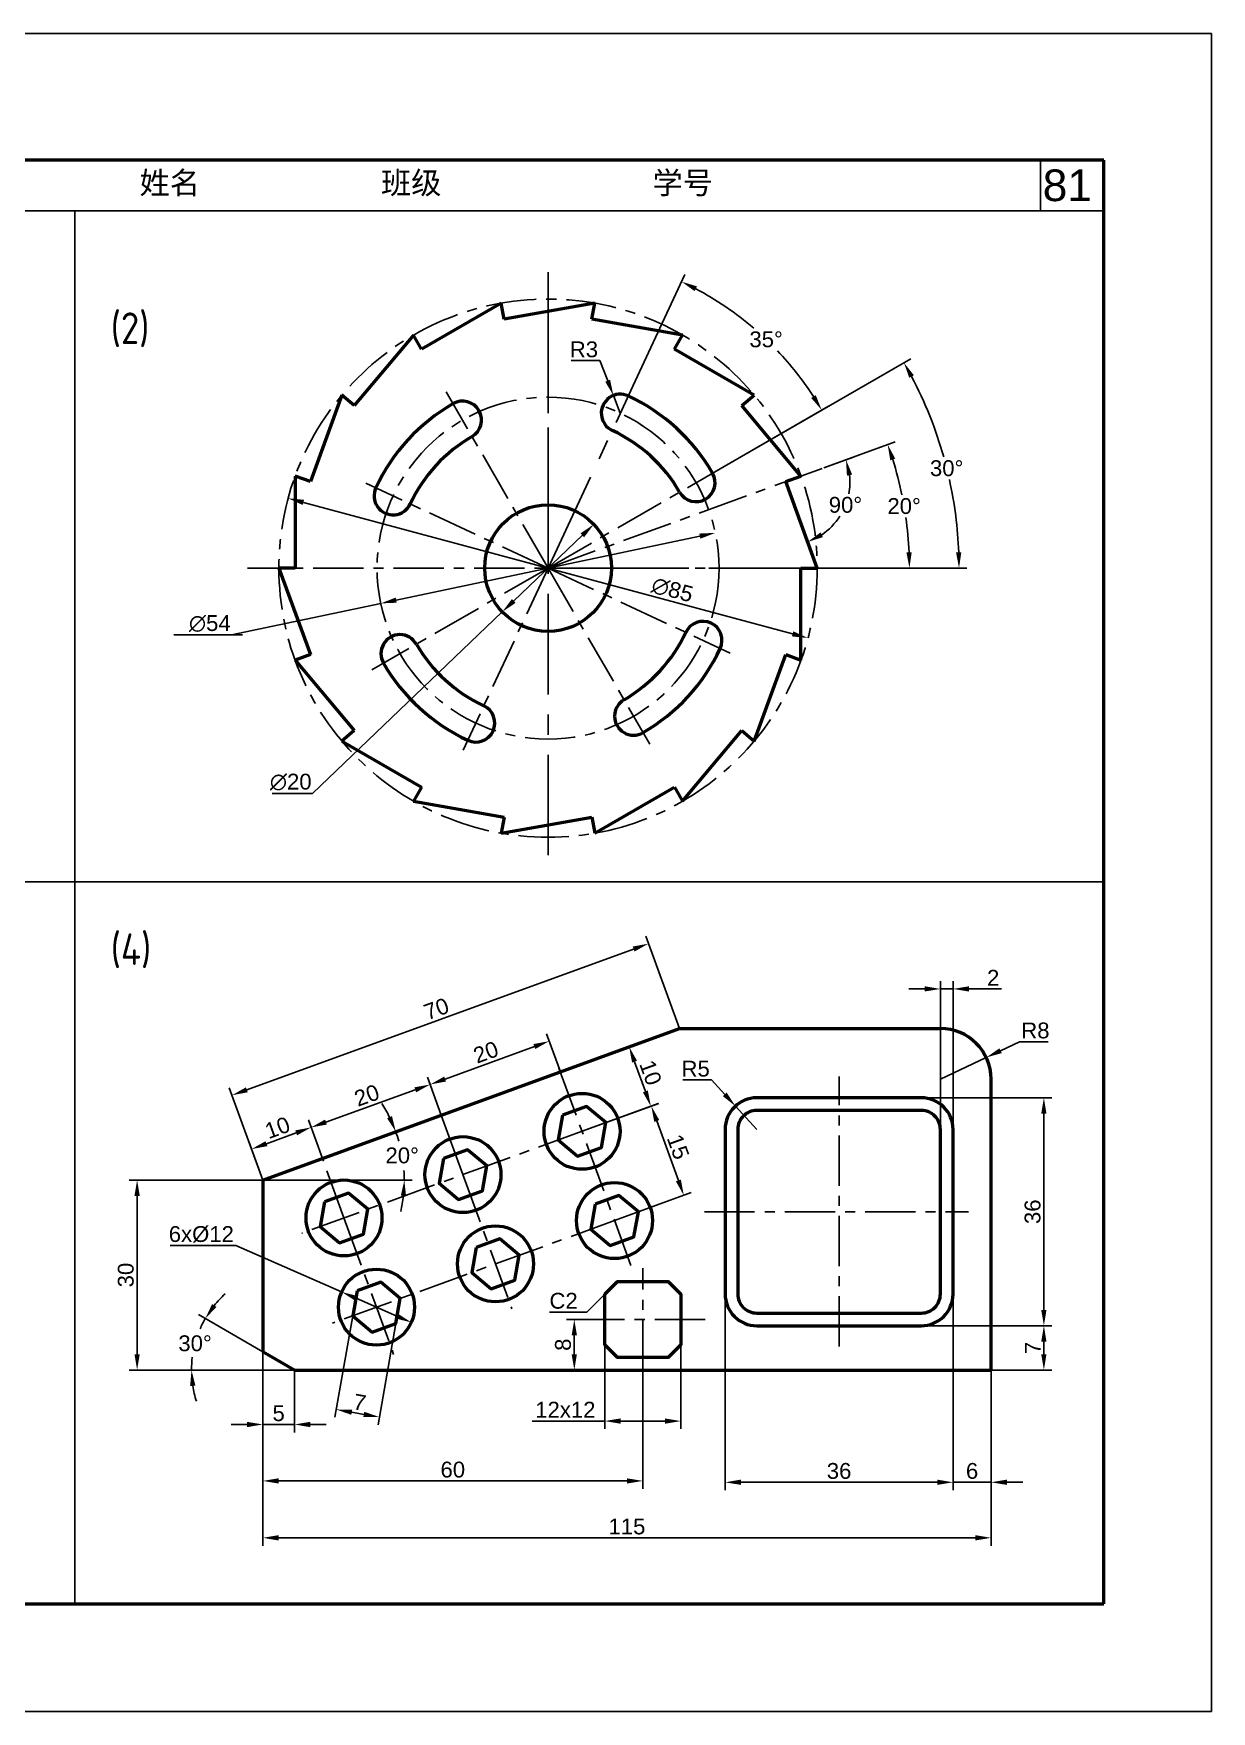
# Model space of a CAD drawing. Header units: millimetres. Extents: x 2253 to 3450, y 832 to 1419.
# Drawn here: x 2859.2 to 3045.2, y 1151.1 to 1416.1 of the extents above; entities that cross this region are included whole.
import ezdxf

# ---------------------------------------------------------------- set-up
doc = ezdxf.new("R2010")
doc.units = ezdxf.units.MM
doc.header["$LTSCALE"] = 0.5
doc.linetypes.add('CENTER', pattern=[50.8, 31.75, -6.35, 6.35, -6.35])
doc.linetypes.add('PHANTOM2', pattern=[31.75, 15.875, -3.175, 3.175, -3.175, 3.175, -3.175])
doc.layers.add('1', color=7, linetype='Continuous', lineweight=53)
doc.layers.add('粗实线', color=7, linetype='Continuous', lineweight=53)
for name, color, linetype in [('2', 1, 'CENTER'), ('3', 7, 'PHANTOM2'), ('3中心线层', 1, 'CENTER'), ('4', 7, 'Continuous'), ('图层3', 1, 'CENTER'), ('文字', 7, 'Continuous'), ('细实线', 7, 'Continuous'), ('细实线层', 7, 'Continuous')]:
    doc.layers.add(name, color=color, linetype=linetype)
doc.styles.add('dim', font='ARIAL.TTF')
doc.styles.add('样式 1', font='ARIAL.TTF', dxfattribs={"height": 5})
doc.styles.add('汉字', font='gbenor.shx', dxfattribs={"height": 5, "bigfont": 'gbcbig.shx'})
doc.dimstyles.new('GB-35', dxfattribs={"dimtxt": 2.5, "dimasz": 2.5, "dimexe": 1.25, "dimexo": 0, "dimgap": 0.5, "dimtad": 1, "dimdec": 0, "dimdsep": 46, "dimtxsty": 'dim', "dimcen": 2.5, "dimadec": 0, "dimazin": 2, "dimtfac": 1, "dimtdec": 0, "dimtmove": 0, "dimatfit": 3, "dimfxl": 0, "dimarcsym": 0})
doc.dimstyles.new('GB-35$2', dxfattribs={"dimtxt": 2.5, "dimasz": 2.5, "dimexe": 1.25, "dimexo": 0, "dimgap": 0.5, "dimtad": 1, "dimtih": 1, "dimtoh": 1, "dimdec": 0, "dimdsep": 46, "dimtxsty": 'dim', "dimcen": 2.5, "dimadec": 0, "dimazin": 2, "dimtfac": 1, "dimtdec": 0, "dimtmove": 0, "dimatfit": 3, "dimfxl": 0, "dimarcsym": 0})
doc.dimstyles.new('GB-35$3', dxfattribs={"dimtxt": 2.5, "dimasz": 2.5, "dimexe": 1.25, "dimexo": 0, "dimgap": 0.5, "dimtad": 1, "dimtoh": 1, "dimdec": 0, "dimdsep": 46, "dimtxsty": 'dim', "dimcen": 2.5, "dimadec": 0, "dimazin": 2, "dimtfac": 1, "dimtdec": 0, "dimtmove": 0, "dimatfit": 2, "dimfxl": 0, "dimarcsym": 0})
doc.dimstyles.new('GB-35$4', dxfattribs={"dimtxt": 2.5, "dimasz": 2.5, "dimexe": 1.25, "dimexo": 0, "dimgap": 0.5, "dimtad": 1, "dimtoh": 1, "dimdec": 0, "dimdsep": 46, "dimtxsty": 'dim', "dimcen": 2.5, "dimadec": 0, "dimazin": 2, "dimtfac": 1, "dimtdec": 0, "dimtmove": 0, "dimatfit": 1, "dimfxl": 0, "dimarcsym": 0})

# ---------------------------------------------------------------- blocks, each defined once
blk = doc.blocks.new('*D20')
at = {"layer": '4', "color": 0, "lineweight": -2, "transparency": 16777216}
for p, q in [((2984, 1347.47), (2995.27, 1351.58)), ((2987.53, 1331.63), (2998.79, 1331.63))]:
    blk.add_line(p, q, dxfattribs=at)
for start, end in [(11.6935, 17.4901), (2.5099, 8.0725)]:
    blk.add_arc((2940.47, 1331.63), 57.07, start, end, dxfattribs=at)
at = {"layer": '4', "color": 0, "transparency": 16777216}
for points in [[(2994.51, 1348.65), (2995.3, 1348.92), (2994.1, 1351.15)], [(2997.9, 1334.14), (2997.07, 1334.12), (2997.54, 1331.63)]]:
    blk.add_solid(points, dxfattribs=at)
at = {"layer": 'Defpoints', "color": 0, "transparency": 16777216}
for p in [(2984, 1347.47), (2996, 1344.79), (2893, 1331.63), (2940.47, 1331.63), (2987.53, 1331.63)]:
    blk.add_point(p, dxfattribs=at)
at = {"layer": '4', "color": 0, "transparency": 16777216, "insert": (2996.7, 1341.42), "char_height": 2.5, "attachment_point": 5, "style": 'dim'}
blk.add_mtext('20°', dxfattribs=at)
blk = doc.blocks.new('*D21')
at = {"layer": '4', "color": 0, "lineweight": -2, "transparency": 16777216}
for p, q in [((2968.29, 1347.69), (2997.75, 1364.7)), ((2987.53, 1331.63), (3006.62, 1331.63))]:
    blk.add_line(p, q, dxfattribs=at)
for start, end in [(15.6911, 27.7927), (2.2073, 12.4554)]:
    blk.add_arc((2940.47, 1331.63), 64.9, start, end, dxfattribs=at)
at = {"layer": '4', "color": 0, "transparency": 16777216}
for points in [[(2997.51, 1361.69), (2998.24, 1362.09), (2996.67, 1364.08)], [(3005.73, 1334.14), (3004.9, 1334.12), (3005.37, 1331.63)]]:
    blk.add_solid(points, dxfattribs=at)
at = {"layer": 'Defpoints', "color": 0, "transparency": 16777216}
for p in [(3001.45, 1353.83), (2968.29, 1347.69), (2893, 1331.63), (2940.47, 1331.63), (2987.53, 1331.63)]:
    blk.add_point(p, dxfattribs=at)
at = {"layer": '4', "color": 0, "transparency": 16777216, "insert": (3003.42, 1347.4), "char_height": 2.5, "attachment_point": 5, "style": 'dim'}
blk.add_mtext('30°', dxfattribs=at)
blk = doc.blocks.new('*D22')
at = {"layer": '4', "color": 0, "lineweight": -2, "transparency": 16777216}
for p, q in [((2953.88, 1360.39), (2962.09, 1378)), ((2968.29, 1347.69), (2984.78, 1357.21))]:
    blk.add_line(p, q, dxfattribs=at)
for start, end in [(49.4024, 62.1299), (32.8701, 43.4785)]:
    blk.add_arc((2940.47, 1331.63), 49.91, start, end, dxfattribs=at)
at = {"layer": '4', "color": 0, "transparency": 16777216}
for points in [[(2963.61, 1375.38), (2963.99, 1376.13), (2961.56, 1376.87)], [(2982.74, 1358.94), (2982.03, 1358.5), (2983.69, 1356.59)]]:
    blk.add_solid(points, dxfattribs=at)
at = {"layer": 'Defpoints', "color": 0, "transparency": 16777216}
for p in [(2970.27, 1371.67), (2953.88, 1360.39), (2968.29, 1347.69), (2940.47, 1331.63), (2940.47, 1331.63)]:
    blk.add_point(p, dxfattribs=at)
at = {"layer": '4', "color": 0, "transparency": 16777216, "insert": (2974.91, 1367.75), "char_height": 2.5, "attachment_point": 5, "style": 'dim'}
blk.add_mtext('35°', dxfattribs=at)
blk = doc.blocks.new('*D23')
at = {"layer": '4', "color": 0, "lineweight": -2, "transparency": 16777216}
blk.add_line((2984, 1347.47), (2988.7, 1349.18), dxfattribs=at)
for start, end in [(349.2004, 5.834), (304.166, 327.4627)]:
    blk.add_arc((2978, 1345.29), 10.14, start, end, dxfattribs=at)
at = {"layer": '4', "color": 0, "transparency": 16777216}
for points in [[(2987.67, 1346.23), (2988.49, 1346.41), (2987.52, 1348.76)], [(2983.88, 1336.53), (2983.5, 1337.27), (2981.46, 1335.76)]]:
    blk.add_solid(points, dxfattribs=at)
at = {"layer": 'Defpoints', "color": 0, "transparency": 16777216}
for p in [(2984, 1347.47), (2978, 1345.29), (2985.76, 1338.77), (2940.47, 1331.63), (2982.97, 1331.63)]:
    blk.add_point(p, dxfattribs=at)
at = {"layer": '4', "color": 0, "transparency": 16777216, "insert": (2987.44, 1341.61), "char_height": 2.5, "attachment_point": 5, "style": 'dim'}
blk.add_mtext('90°', dxfattribs=at)
blk = doc.blocks.new('*D24')
at = {"layer": '4', "color": 0, "lineweight": -2, "transparency": 16777216}
for p, q in [((2948.65, 1364.4), (2944.12, 1364.4)), ((2949.89, 1361.23), (2948.65, 1364.4)), ((2951.88, 1356.1), (2950.79, 1358.9))]:
    blk.add_line(p, q, dxfattribs=at)
at = {"layer": '4', "color": 0, "transparency": 16777216}
blk.add_solid([(2950.27, 1361.38), (2949.5, 1361.08), (2950.79, 1358.9)], dxfattribs=at)
at = {"layer": 'Defpoints', "color": 0, "transparency": 16777216}
for p in [(2950.79, 1358.9), (2951.88, 1356.1)]:
    blk.add_point(p, dxfattribs=at)
at = {"layer": '4', "color": 0, "transparency": 16777216, "insert": (2946.14, 1366.17), "char_height": 2.5, "attachment_point": 5, "style": 'dim'}
blk.add_mtext('R3', dxfattribs=at)
blk = doc.blocks.new('*D19')
at = {"layer": '4', "color": 0, "lineweight": -2, "transparency": 16777216}
blk.add_line((2901.83, 1342.01), (2979.09, 1321.25), dxfattribs=at)
at = {"layer": '4', "color": 0, "transparency": 16777216}
for points in [[(2901.94, 1342.42), (2901.72, 1341.61), (2899.42, 1342.66)], [(2979.2, 1321.65), (2978.98, 1320.85), (2981.51, 1320.6)]]:
    blk.add_solid(points, dxfattribs=at)
at = {"layer": 'Defpoints', "color": 0, "transparency": 16777216}
for p in [(2899.42, 1342.66), (2981.51, 1320.6)]:
    blk.add_point(p, dxfattribs=at)
at = {"layer": '4', "color": 0, "transparency": 16777216, "insert": (2960.1, 1328.19), "char_height": 2.5, "attachment_point": 5, "rotation": 344.9583, "style": 'dim'}
blk.add_mtext('∅85', dxfattribs=at)
blk = doc.blocks.new('*D28')
at = {"color": 0, "lineweight": -2, "transparency": 16777216}
for p, q in [((2895.43, 1204.98), (2895.43, 1186.22)), ((2955.43, 1204.98), (2955.43, 1186.22)), ((2897.93, 1187.47), (2952.93, 1187.47))]:
    blk.add_line(p, q, dxfattribs=at)
at = {"color": 0, "transparency": 16777216}
for points in [[(2897.93, 1187.88), (2897.93, 1187.05), (2895.43, 1187.47)], [(2952.93, 1187.88), (2952.93, 1187.05), (2955.43, 1187.47)]]:
    blk.add_solid(points, dxfattribs=at)
at = {"layer": 'Defpoints', "color": 0, "transparency": 16777216}
for p in [(2895.43, 1204.98), (2955.43, 1204.98), (2955.43, 1187.47)]:
    blk.add_point(p, dxfattribs=at)
at = {"color": 0, "transparency": 16777216, "insert": (2925.43, 1189.24), "char_height": 2.5, "attachment_point": 5, "style": 'dim'}
blk.add_mtext('60', dxfattribs=at)
blk = doc.blocks.new('*D29')
at = {"color": 0, "lineweight": -2, "transparency": 16777216}
for p, q in [((2968.43, 1216.98), (2968.43, 1186)), ((3004.43, 1216.98), (3004.43, 1186)), ((2970.93, 1187.25), (3001.93, 1187.25))]:
    blk.add_line(p, q, dxfattribs=at)
at = {"color": 0, "transparency": 16777216}
for points in [[(2970.93, 1187.67), (2970.93, 1186.84), (2968.43, 1187.25)], [(3001.93, 1187.67), (3001.93, 1186.84), (3004.43, 1187.25)]]:
    blk.add_solid(points, dxfattribs=at)
at = {"layer": 'Defpoints', "color": 0, "transparency": 16777216}
for p in [(2968.43, 1216.98), (3004.43, 1216.98), (3004.43, 1187.25)]:
    blk.add_point(p, dxfattribs=at)
at = {"color": 0, "transparency": 16777216, "insert": (2986.43, 1189.03), "char_height": 2.5, "attachment_point": 5, "style": 'dim'}
blk.add_mtext('36', dxfattribs=at)
blk = doc.blocks.new('*D30')
at = {"color": 0, "lineweight": -2, "transparency": 16777216}
for p, q in [((3010.43, 1204.98), (3010.43, 1186)), ((3001.93, 1187.25), (2999.43, 1187.25)), ((3004.43, 1187.25), (3004.43, 1188.5)), ((3004.43, 1187.25), (3010.43, 1187.25)), ((3012.93, 1187.25), (3015.43, 1187.25))]:
    blk.add_line(p, q, dxfattribs=at)
at = {"color": 0, "transparency": 16777216}
for points in [[(3001.93, 1187.67), (3001.93, 1186.84), (3004.43, 1187.25)], [(3012.93, 1187.67), (3012.93, 1186.84), (3010.43, 1187.25)]]:
    blk.add_solid(points, dxfattribs=at)
at = {"layer": 'Defpoints', "color": 0, "transparency": 16777216}
for p in [(3010.43, 1204.98), (3004.43, 1187.25), (3010.43, 1187.25)]:
    blk.add_point(p, dxfattribs=at)
at = {"color": 0, "transparency": 16777216, "insert": (3007.43, 1189.03), "char_height": 2.5, "attachment_point": 5, "style": 'dim'}
blk.add_mtext('6', dxfattribs=at)
blk = doc.blocks.new('*D31')
at = {"color": 0, "lineweight": -2, "transparency": 16777216}
for p, q in [((2895.43, 1204.98), (2895.43, 1177.23)), ((3010.43, 1204.98), (3010.43, 1177.23)), ((2897.93, 1178.48), (3007.93, 1178.48))]:
    blk.add_line(p, q, dxfattribs=at)
at = {"color": 0, "transparency": 16777216}
for points in [[(2897.93, 1178.9), (2897.93, 1178.06), (2895.43, 1178.48)], [(3007.93, 1178.9), (3007.93, 1178.06), (3010.43, 1178.48)]]:
    blk.add_solid(points, dxfattribs=at)
at = {"layer": 'Defpoints', "color": 0, "transparency": 16777216}
for p in [(2895.43, 1204.98), (3010.43, 1204.98), (3010.43, 1178.48)]:
    blk.add_point(p, dxfattribs=at)
at = {"color": 0, "transparency": 16777216, "insert": (2952.93, 1180.26), "char_height": 2.5, "attachment_point": 5, "style": 'dim'}
blk.add_mtext('115', dxfattribs=at)
blk = doc.blocks.new('*D32')
at = {"color": 0, "lineweight": -2, "transparency": 16777216}
for p, q in [((2999.43, 1211.98), (3020.02, 1211.98)), ((3018.77, 1207.48), (3018.77, 1209.48)), ((3004.43, 1204.98), (3020.02, 1204.98))]:
    blk.add_line(p, q, dxfattribs=at)
at = {"color": 0, "transparency": 16777216}
for points in [[(3018.35, 1209.48), (3019.18, 1209.48), (3018.77, 1211.98)], [(3018.35, 1207.48), (3019.18, 1207.48), (3018.77, 1204.98)]]:
    blk.add_solid(points, dxfattribs=at)
at = {"layer": 'Defpoints', "color": 0, "transparency": 16777216}
for p in [(2999.43, 1211.98), (3018.77, 1211.98), (3004.43, 1204.98)]:
    blk.add_point(p, dxfattribs=at)
at = {"color": 0, "transparency": 16777216, "insert": (3017.02, 1208.48), "char_height": 2.5, "attachment_point": 5, "rotation": 90, "style": 'dim'}
blk.add_mtext('7', dxfattribs=at)
blk = doc.blocks.new('*D33')
at = {"color": 0, "lineweight": -2, "transparency": 16777216}
for p, q in [((2999.43, 1247.98), (3020.02, 1247.98)), ((3018.77, 1214.48), (3018.77, 1245.48)), ((3018.77, 1211.98), (3017.52, 1211.98))]:
    blk.add_line(p, q, dxfattribs=at)
at = {"color": 0, "transparency": 16777216}
for points in [[(3018.35, 1245.48), (3019.18, 1245.48), (3018.77, 1247.98)], [(3018.35, 1214.48), (3019.18, 1214.48), (3018.77, 1211.98)]]:
    blk.add_solid(points, dxfattribs=at)
at = {"layer": 'Defpoints', "color": 0, "transparency": 16777216}
for p in [(2999.43, 1247.98), (3018.77, 1247.98), (3018.77, 1211.98)]:
    blk.add_point(p, dxfattribs=at)
at = {"color": 0, "transparency": 16777216, "insert": (3016.99, 1229.98), "char_height": 2.5, "attachment_point": 5, "rotation": 90, "style": 'dim'}
blk.add_mtext('36', dxfattribs=at)
blk = doc.blocks.new('*D34')
at = {"color": 0, "lineweight": -2, "transparency": 16777216}
for p, q in [((2999.93, 1265.17), (2997.43, 1265.17)), ((3002.43, 1242.98), (3002.43, 1266.42)), ((3002.43, 1265.17), (3004.43, 1265.17)), ((3004.43, 1242.98), (3004.43, 1266.42)), ((3006.93, 1265.17), (3012.09, 1265.17))]:
    blk.add_line(p, q, dxfattribs=at)
at = {"color": 0, "transparency": 16777216}
for points in [[(2999.93, 1265.59), (2999.93, 1264.76), (3002.43, 1265.17)], [(3006.93, 1265.59), (3006.93, 1264.76), (3004.43, 1265.17)]]:
    blk.add_solid(points, dxfattribs=at)
at = {"layer": 'Defpoints', "color": 0, "transparency": 16777216}
for p in [(3004.43, 1265.17), (3002.43, 1242.98), (3004.43, 1242.98)]:
    blk.add_point(p, dxfattribs=at)
at = {"color": 0, "transparency": 16777216, "insert": (3010.76, 1266.93), "char_height": 2.5, "attachment_point": 5, "style": 'dim'}
blk.add_mtext('2', dxfattribs=at)
blk = doc.blocks.new('*D35')
at = {"color": 0, "lineweight": -2, "transparency": 16777216}
for p, q in [((2904.83, 1238.4), (2902.62, 1244.47)), ((2895.43, 1234.98), (2893.22, 1241.05)), ((2896, 1240.73), (2900.7, 1242.44))]:
    blk.add_line(p, q, dxfattribs=at)
at = {"color": 0, "transparency": 16777216}
for points in [[(2900.56, 1242.83), (2900.84, 1242.05), (2903.05, 1243.3)], [(2895.86, 1241.12), (2896.14, 1240.34), (2893.65, 1239.88)]]:
    blk.add_solid(points, dxfattribs=at)
at = {"layer": 'Defpoints', "color": 0, "transparency": 16777216}
for p in [(2903.05, 1243.3), (2904.83, 1238.4), (2895.43, 1234.98)]:
    blk.add_point(p, dxfattribs=at)
at = {"color": 0, "transparency": 16777216, "insert": (2897.74, 1243.25), "char_height": 2.5, "attachment_point": 5, "rotation": 20, "style": 'dim'}
blk.add_mtext('10', dxfattribs=at)
blk = doc.blocks.new('*D36')
at = {"color": 0, "lineweight": -2, "transparency": 16777216}
for p, q in [((2942.42, 1252.08), (2940.23, 1258.1)), ((2924.21, 1250.94), (2938.31, 1256.07)), ((2923.62, 1245.24), (2921.43, 1251.26))]:
    blk.add_line(p, q, dxfattribs=at)
at = {"color": 0, "transparency": 16777216}
for points in [[(2938.16, 1256.46), (2938.45, 1255.68), (2940.65, 1256.92)], [(2924.07, 1251.33), (2924.35, 1250.55), (2921.86, 1250.08)]]:
    blk.add_solid(points, dxfattribs=at)
at = {"layer": 'Defpoints', "color": 0, "transparency": 16777216}
for p in [(2940.65, 1256.92), (2942.42, 1252.08), (2923.62, 1245.24)]:
    blk.add_point(p, dxfattribs=at)
at = {"color": 0, "transparency": 16777216, "insert": (2930.65, 1255.17), "char_height": 2.5, "attachment_point": 5, "rotation": 20, "style": 'dim'}
blk.add_mtext('20', dxfattribs=at)
blk = doc.blocks.new('*D37')
at = {"color": 0, "lineweight": -2, "transparency": 16777216}
for p, q in [((2961.21, 1258.92), (2955.91, 1273.5)), ((2892.9, 1249.24), (2953.98, 1271.47)), ((2895.43, 1234.98), (2890.13, 1249.56))]:
    blk.add_line(p, q, dxfattribs=at)
at = {"color": 0, "transparency": 16777216}
for points in [[(2953.84, 1271.86), (2954.13, 1271.08), (2956.33, 1272.32)], [(2892.76, 1249.63), (2893.05, 1248.85), (2890.55, 1248.38)]]:
    blk.add_solid(points, dxfattribs=at)
at = {"layer": 'Defpoints', "color": 0, "transparency": 16777216}
for p in [(2956.33, 1272.32), (2961.21, 1258.92), (2895.43, 1234.98)]:
    blk.add_point(p, dxfattribs=at)
at = {"color": 0, "transparency": 16777216, "insert": (2922.84, 1262.02), "char_height": 2.5, "attachment_point": 5, "rotation": 20, "style": 'dim'}
blk.add_mtext('70', dxfattribs=at)
blk = doc.blocks.new('*D25')
at = {"color": 0, "lineweight": -2, "transparency": 16777216}
for p, q in [((2895.43, 1234.98), (2874.33, 1234.98)), ((2875.58, 1232.48), (2875.58, 1207.48)), ((2900.43, 1204.98), (2874.33, 1204.98))]:
    blk.add_line(p, q, dxfattribs=at)
at = {"color": 0, "transparency": 16777216}
for points in [[(2875.16, 1232.48), (2876, 1232.48), (2875.58, 1234.98)], [(2875.16, 1207.48), (2876, 1207.48), (2875.58, 1204.98)]]:
    blk.add_solid(points, dxfattribs=at)
at = {"layer": 'Defpoints', "color": 0, "transparency": 16777216}
for p in [(2895.43, 1234.98), (2875.58, 1204.98), (2900.43, 1204.98)]:
    blk.add_point(p, dxfattribs=at)
at = {"color": 0, "transparency": 16777216, "insert": (2873.8, 1219.98), "char_height": 2.5, "attachment_point": 5, "rotation": 90, "style": 'dim'}
blk.add_mtext('30', dxfattribs=at)
blk = doc.blocks.new('*D26')
at = {"color": 0, "lineweight": -2, "transparency": 16777216}
for p, q in [((2942.42, 1252.08), (2954.45, 1256.46)), ((2954.13, 1253.68), (2955.84, 1248.98)), ((2945.84, 1242.68), (2957.87, 1247.06))]:
    blk.add_line(p, q, dxfattribs=at)
at = {"color": 0, "transparency": 16777216}
for points in [[(2954.52, 1253.83), (2953.74, 1253.54), (2953.28, 1256.03)], [(2956.23, 1249.13), (2955.45, 1248.84), (2956.7, 1246.64)]]:
    blk.add_solid(points, dxfattribs=at)
at = {"layer": 'Defpoints', "color": 0, "transparency": 16777216}
for p in [(2942.42, 1252.08), (2956.7, 1246.64), (2945.84, 1242.68)]:
    blk.add_point(p, dxfattribs=at)
at = {"color": 0, "transparency": 16777216, "insert": (2956.66, 1251.94), "char_height": 2.5, "attachment_point": 5, "rotation": 290, "style": 'dim'}
blk.add_mtext('10', dxfattribs=at)
blk = doc.blocks.new('*D38')
at = {"layer": 'Defpoints', "color": 0, "transparency": 16777216}
for p in [(2945.84, 1242.68), (2961.91, 1232.57), (2950.97, 1228.59)]:
    blk.add_point(p, dxfattribs=at)
at = {"layer": '细实线层', "color": 0, "lineweight": -2, "transparency": 16777216}
for p, q in [((2945.84, 1242.68), (2957.95, 1247.09)), ((2957.63, 1244.32), (2961.05, 1234.92)), ((2950.97, 1228.59), (2963.08, 1233))]:
    blk.add_line(p, q, dxfattribs=at)
at = {"layer": '细实线层', "color": 0, "transparency": 16777216}
for points in [[(2958.03, 1244.46), (2957.24, 1244.17), (2956.78, 1246.67)], [(2961.45, 1235.06), (2960.66, 1234.78), (2961.91, 1232.57)]]:
    blk.add_solid(points, dxfattribs=at)
at = {"layer": '细实线层', "color": 0, "transparency": 16777216, "insert": (2961.01, 1240.23), "char_height": 2.5, "attachment_point": 5, "rotation": 290, "style": 'dim'}
blk.add_mtext('15', dxfattribs=at)
blk = doc.blocks.new('*D27')
at = {"color": 0, "lineweight": -2, "transparency": 16777216}
for p, q in [((2891.16, 1224.63), (2880.78, 1224.63)), ((2907.88, 1217.31), (2891.16, 1224.63)), ((2916.59, 1213.5), (2910.17, 1216.31))]:
    blk.add_line(p, q, dxfattribs=at)
at = {"color": 0, "transparency": 16777216}
for points in [[(2910.34, 1216.69), (2910.01, 1215.93), (2907.88, 1217.31)], [(2916.75, 1213.89), (2916.42, 1213.12), (2918.88, 1212.5)]]:
    blk.add_solid(points, dxfattribs=at)
at = {"layer": 'Defpoints', "color": 0, "transparency": 16777216}
for p in [(2907.88, 1217.31), (2918.88, 1212.5)]:
    blk.add_point(p, dxfattribs=at)
at = {"color": 0, "transparency": 16777216, "insert": (2885.72, 1226.41), "char_height": 2.5, "attachment_point": 5, "style": 'dim'}
blk.add_mtext('6x%%c12', dxfattribs=at)
blk = doc.blocks.new('*D39')
at = {"color": 0, "lineweight": -2, "transparency": 16777216}
for p, q in [((2895.43, 1207.87), (2895.43, 1195.13)), ((2900.43, 1204.98), (2900.43, 1195.13)), ((2892.93, 1196.38), (2890.43, 1196.38)), ((2900.43, 1196.38), (2895.43, 1196.38)), ((2902.93, 1196.38), (2905.43, 1196.38))]:
    blk.add_line(p, q, dxfattribs=at)
at = {"color": 0, "transparency": 16777216}
for points in [[(2892.93, 1196.8), (2892.93, 1195.96), (2895.43, 1196.38)], [(2902.93, 1196.8), (2902.93, 1195.96), (2900.43, 1196.38)]]:
    blk.add_solid(points, dxfattribs=at)
at = {"layer": 'Defpoints', "color": 0, "transparency": 16777216}
for p in [(2895.43, 1207.87), (2900.43, 1204.98), (2895.43, 1196.38)]:
    blk.add_point(p, dxfattribs=at)
at = {"color": 0, "transparency": 16777216, "insert": (2897.93, 1198.15), "char_height": 2.5, "attachment_point": 5, "style": 'dim'}
blk.add_mtext('5', dxfattribs=at)
blk = doc.blocks.new('*D40')
at = {"color": 0, "lineweight": -2, "transparency": 16777216}
for p, q in [((2944.62, 1212.98), (2943.37, 1212.98)), ((2944.62, 1207.48), (2944.62, 1210.48)), ((2949.43, 1204.98), (2943.37, 1204.98))]:
    blk.add_line(p, q, dxfattribs=at)
at = {"color": 0, "transparency": 16777216}
for points in [[(2944.2, 1210.48), (2945.03, 1210.48), (2944.62, 1212.98)], [(2944.2, 1207.48), (2945.03, 1207.48), (2944.62, 1204.98)]]:
    blk.add_solid(points, dxfattribs=at)
at = {"layer": 'Defpoints', "color": 0, "transparency": 16777216}
for p in [(2944.62, 1212.98), (2944.62, 1212.98), (2949.43, 1204.98)]:
    blk.add_point(p, dxfattribs=at)
at = {"color": 0, "transparency": 16777216, "insert": (2942.84, 1208.98), "char_height": 2.5, "attachment_point": 5, "rotation": 90, "style": 'dim'}
blk.add_mtext('8', dxfattribs=at)
blk = doc.blocks.new('*D43')
at = {"layer": 'Defpoints', "color": 0, "transparency": 16777216}
for p in [(2947.69, 1338.54), (2933.24, 1324.72)]:
    blk.add_point(p, dxfattribs=at)
at = {"layer": '细实线', "color": 0, "lineweight": -2, "transparency": 16777216}
for p, q in [((2945.89, 1336.82), (2935.05, 1326.45)), ((2933.24, 1324.72), (2903.29, 1296.06)), ((2903.29, 1296.06), (2896.89, 1296.06))]:
    blk.add_line(p, q, dxfattribs=at)
at = {"layer": '细实线', "color": 0, "transparency": 16777216}
for points in [[(2945.6, 1337.12), (2946.17, 1336.51), (2947.69, 1338.54)], [(2934.76, 1326.75), (2935.34, 1326.14), (2933.24, 1324.72)]]:
    blk.add_solid(points, dxfattribs=at)
at = {"layer": '细实线', "color": 0, "transparency": 16777216, "insert": (2899.84, 1297.83), "char_height": 2.5, "attachment_point": 5, "style": 'dim'}
blk.add_mtext('∅20', dxfattribs=at)
blk = doc.blocks.new('*D45')
at = {"layer": 'Defpoints', "color": 0, "transparency": 16777216}
for p in [(3009.67, 1254.34), (3002.43, 1250.92)]:
    blk.add_point(p, dxfattribs=at)
at = {"layer": '细实线', "color": 0, "lineweight": -2, "transparency": 16777216}
for p, q in [((3011.93, 1255.41), (3014.91, 1256.82)), ((3014.91, 1256.82), (3019.45, 1256.82)), ((3002.43, 1250.92), (3009.67, 1254.34))]:
    blk.add_line(p, q, dxfattribs=at)
at = {"layer": '细实线', "color": 0, "transparency": 16777216}
blk.add_solid([(3011.75, 1255.79), (3012.1, 1255.03), (3009.67, 1254.34)], dxfattribs=at)
at = {"layer": '细实线', "color": 0, "transparency": 16777216, "insert": (3017.43, 1258.6), "char_height": 2.5, "attachment_point": 5, "style": 'dim'}
blk.add_mtext('R8', dxfattribs=at)
blk = doc.blocks.new('*D46')
at = {"layer": 'Defpoints', "color": 0, "transparency": 16777216}
for p in [(2970.06, 1246.67), (2973.43, 1242.98)]:
    blk.add_point(p, dxfattribs=at)
at = {"layer": '细实线', "color": 0, "lineweight": -2, "transparency": 16777216}
for p, q in [((2966.3, 1250.79), (2961.75, 1250.79)), ((2968.38, 1248.52), (2966.3, 1250.79)), ((2973.43, 1242.98), (2970.06, 1246.67))]:
    blk.add_line(p, q, dxfattribs=at)
at = {"layer": '细实线', "color": 0, "transparency": 16777216}
blk.add_solid([(2968.68, 1248.8), (2968.07, 1248.24), (2970.06, 1246.67)], dxfattribs=at)
at = {"layer": '细实线', "color": 0, "transparency": 16777216, "insert": (2963.78, 1252.56), "char_height": 2.5, "attachment_point": 5, "style": 'dim'}
blk.add_mtext('R5', dxfattribs=at)
blk = doc.blocks.new('*D47')
at = {"layer": 'Defpoints', "color": 0, "transparency": 16777216}
for p in [(2966.89, 1337.2), (2914.05, 1326.06)]:
    blk.add_point(p, dxfattribs=at)
at = {"layer": '细实线', "color": 0, "lineweight": -2, "transparency": 16777216}
for p, q in [((2964.44, 1336.68), (2916.49, 1326.58)), ((2914.05, 1326.06), (2890.51, 1321.1))]:
    blk.add_line(p, q, dxfattribs=at)
at = {"layer": '细实线', "color": 0, "transparency": 16777216}
for points in [[(2964.35, 1337.09), (2964.53, 1336.28), (2966.89, 1337.2)], [(2916.41, 1326.98), (2916.58, 1326.17), (2914.05, 1326.06)]]:
    blk.add_solid(points, dxfattribs=at)
at = {"layer": '细实线', "color": 0, "transparency": 16777216, "insert": (2887.06, 1322.87), "char_height": 2.5, "attachment_point": 5, "style": 'dim'}
blk.add_mtext('∅54', dxfattribs=at)
blk = doc.blocks.new('*D48')
at = {"layer": 'Defpoints', "color": 0, "transparency": 16777216}
for p in [(2921.86, 1250.08), (2921.86, 1250.08), (2903.05, 1243.3)]:
    blk.add_point(p, dxfattribs=at)
at = {"layer": '细实线', "color": 0, "lineweight": -2, "transparency": 16777216}
for p, q in [((2921.86, 1250.08), (2921.44, 1251.26)), ((2905.4, 1244.14), (2919.51, 1249.23)), ((2903.05, 1243.3), (2902.62, 1244.47))]:
    blk.add_line(p, q, dxfattribs=at)
at = {"layer": '细实线', "color": 0, "transparency": 16777216}
for points in [[(2919.37, 1249.63), (2919.65, 1248.84), (2921.86, 1250.08)], [(2905.26, 1244.54), (2905.54, 1243.75), (2903.05, 1243.3)]]:
    blk.add_solid(points, dxfattribs=at)
at = {"layer": '细实线', "color": 0, "transparency": 16777216, "insert": (2911.85, 1248.36), "char_height": 2.5, "attachment_point": 5, "rotation": 19.8407, "style": 'dim'}
blk.add_mtext('20', dxfattribs=at)
blk = doc.blocks.new('*D49')
at = {"layer": 'Defpoints', "color": 0, "transparency": 16777216}
for p in [(2909.62, 1213.54), (2916.44, 1212.34), (2913.84, 1197.55)]:
    blk.add_point(p, dxfattribs=at)
at = {"layer": '细实线', "color": 0, "lineweight": -2, "transparency": 16777216}
for p, q in [((2909.62, 1213.54), (2906.8, 1197.52)), ((2916.44, 1212.34), (2913.62, 1196.32)), ((2909.48, 1198.32), (2911.37, 1197.98))]:
    blk.add_line(p, q, dxfattribs=at)
at = {"layer": '细实线', "color": 0, "transparency": 16777216}
for points in [[(2909.55, 1198.73), (2909.4, 1197.91), (2907.01, 1198.75)], [(2911.45, 1198.39), (2911.3, 1197.57), (2913.84, 1197.55)]]:
    blk.add_solid(points, dxfattribs=at)
at = {"layer": '细实线', "color": 0, "transparency": 16777216, "insert": (2910.73, 1199.87), "char_height": 2.5, "attachment_point": 5, "rotation": 350, "style": 'dim'}
blk.add_mtext('7', dxfattribs=at)

msp = doc.modelspace()

# ---------------------------------------------------------------- linework, layer by layer
at = {"color": 7, "ltscale": 0.3}
for p, q in [((2950.58, 1218.13), (2946.58, 1214.13)), ((2946.58, 1214.13), (2940.69, 1214.13))]:
    msp.add_line(p, q, dxfattribs=at)
at = {"color": 7}
for p, q in [((2895.43, 1207.87), (2885.27, 1213.73)), ((2900.43, 1204.98), (2882.92, 1204.98))]:
    msp.add_line(p, q, dxfattribs=at)
for start, end in [(132.3629, 141.1815), (150, 156.3942), (172.8594, 180), (188.8185, 197.6371)]:
    msp.add_arc((2900.43, 1204.98), 16.26, start, end, dxfattribs=at)
for p in [(2895.43, 1234.98), (2895.43, 1234.98), (2895.43, 1234.98), (2895.43, 1234.98), (2895.43, 1234.98), (2895.43, 1234.98), (2927.04, 1235.84), (2908.25, 1229), (2913.38, 1214.91)]:
    msp.add_point(p, dxfattribs=at)
for points in [[(2888.11, 1214.94), (2887.42, 1215.41), (2886.35, 1213.11)], [(2883.95, 1202.45), (2884.78, 1202.52), (2884.17, 1204.98)]]:
    msp.add_solid(points, dxfattribs=at)
at = {"layer": '1', "color": 7}
for p, q in [((2933.09, 1373.48), (2920.5, 1366.22)), ((2933.53, 1370.96), (2933.09, 1373.48)), ((2947.85, 1373.48), (2933.53, 1370.96)), ((2947.4, 1370.96), (2947.85, 1373.48)), ((2961.72, 1368.44), (2947.4, 1370.96)), ((2919.22, 1368.44), (2909.87, 1357.3)), ((2920.5, 1366.22), (2919.22, 1368.44)), ((2960.44, 1366.22), (2961.72, 1368.44)), ((2973.02, 1358.95), (2960.44, 1366.22)), ((2907.91, 1358.95), (2902.94, 1345.29)), ((2909.87, 1357.3), (2907.91, 1358.95)), ((2971.06, 1357.3), (2973.02, 1358.95)), ((2980.4, 1346.17), (2971.06, 1357.3)), ((2902.94, 1345.29), (2900.53, 1346.17)), ((2900.53, 1346.17), (2900.53, 1331.63)), ((2978, 1345.29), (2980.4, 1346.17)), ((2982.97, 1331.63), (2978, 1345.29)), ((2900.53, 1331.63), (2897.97, 1331.63)), ((2897.97, 1331.63), (2902.94, 1317.97)), ((2980.4, 1317.09), (2980.4, 1331.63)), ((2980.4, 1331.63), (2982.97, 1331.63)), ((2902.94, 1317.97), (2900.53, 1317.09)), ((2900.53, 1317.09), (2909.87, 1305.96)), ((2973.02, 1304.31), (2978, 1317.97)), ((2978, 1317.97), (2980.4, 1317.09)), ((2909.87, 1305.96), (2907.91, 1304.31)), ((2907.91, 1304.31), (2920.5, 1297.04)), ((2961.72, 1294.82), (2971.06, 1305.96)), ((2971.06, 1305.96), (2973.02, 1304.31)), ((2920.5, 1297.04), (2919.22, 1294.82)), ((2947.85, 1289.78), (2960.44, 1297.04)), ((2960.44, 1297.04), (2961.72, 1294.82)), ((2919.22, 1294.82), (2933.53, 1292.3)), ((2933.53, 1292.3), (2933.09, 1289.78)), ((2933.09, 1289.78), (2947.4, 1292.3)), ((2947.4, 1292.3), (2947.85, 1289.78))]:
    msp.add_line(p, q, dxfattribs=at)
msp.add_circle((2940.47, 1331.63), 10, dxfattribs=at)
for centre, radius, start, end in [((2940.47, 1331.63), 30, 120, 155), ((2926.97, 1355.01), 3, 300, 120), ((2951.88, 1356.1), 3, 65, 245), ((2940.47, 1331.63), 30, 30, 65), ((2940.47, 1331.63), 24, 120, 155), ((2940.47, 1331.63), 24, 30, 65), ((2963.85, 1345.13), 3, 210, 30), ((2916, 1343.04), 3, 155, 335), ((2964.94, 1320.22), 3, 335, 155), ((2917.08, 1318.13), 3, 30, 210), ((2940.47, 1331.63), 24, 300, 335), ((2940.47, 1331.63), 24, 210, 245), ((2940.47, 1331.63), 30, 300, 335), ((2940.47, 1331.63), 30, 210, 245), ((2929.06, 1307.16), 3, 245, 65), ((2953.97, 1308.25), 3, 120, 300)]:
    msp.add_arc(centre, radius, start, end, dxfattribs=at)
at = {"layer": '2', "color": 7}
for p, q in [((2940.47, 1331.63), (2940.47, 1378.35)), ((2940.47, 1378.35), (2940.47, 1284.51)), ((2940.47, 1331.63), (2953.88, 1360.39)), ((2940.47, 1331.63), (2987.53, 1331.63))]:
    msp.add_line(p, q, dxfattribs=at)
at = {"layer": '3', "color": 7}
msp.add_line((2895.43, 1210.03), (2895.43, 1207.87), dxfattribs=at)
for p in [(2945.84, 1242.68), (2950.97, 1228.59)]:
    msp.add_point(p, dxfattribs=at)
at = {"layer": '3中心线层', "color": 7}
msp.add_line((2927.04, 1235.84), (2923.62, 1245.24), dxfattribs=at)
at = {"layer": '图层3', "color": 7, "ltscale": 0.5}
for p, q in [((2940.47, 1331.63), (2924.4, 1359.45)), ((2940.47, 1331.63), (2968.29, 1347.69)), ((2940.47, 1331.63), (2984, 1347.47)), ((2940.47, 1331.63), (2911.7, 1345.04)), ((2987.53, 1331.63), (2893, 1331.63)), ((2940.47, 1331.63), (2912.65, 1315.57)), ((2940.47, 1331.63), (2927.06, 1302.87)), ((2940.47, 1331.63), (2956.53, 1303.81)), ((2940.47, 1331.63), (2969.23, 1318.22)), ((2942.2, 1252.67), (2953.54, 1221.51)), ((2986.43, 1208.69), (2986.43, 1251.36)), ((2946.43, 1242.9), (2901.61, 1226.59)), ((2908.25, 1229), (2904.83, 1238.4)), ((2927.04, 1235.84), (2934.76, 1214.63)), ((2965.16, 1229.98), (3006.86, 1229.98)), ((2951.56, 1228.8), (2906.46, 1212.39)), ((2908.25, 1229), (2916.09, 1207.45)), ((2955.43, 1204.98), (2955.43, 1221.08)), ((2944.62, 1212.98), (2965.9, 1212.98))]:
    msp.add_line(p, q, dxfattribs=at)
for radius in [42.5, 27]:
    msp.add_circle((2940.47, 1331.63), radius, dxfattribs=at)
at = {"layer": '粗实线', "color": 7}
for p, q in [((3028.23, 1396.06), (2703.23, 1396.06)), ((3028.23, 1168.06), (3028.23, 1396.06)), ((2895.43, 1234.98), (2961.21, 1258.92)), ((2961.21, 1258.92), (3002.43, 1258.92)), ((3010.43, 1204.98), (3010.43, 1250.92)), ((2895.43, 1234.98), (2895.43, 1207.87)), ((2900.43, 1204.98), (2895.43, 1207.87)), ((2900.43, 1204.98), (3010.43, 1204.98)), ((2703.23, 1168.06), (3028.23, 1168.06))]:
    msp.add_line(p, q, dxfattribs=at)
for points in [[(2942.77, 1245.25), (2942.08, 1241.32), (2945.14, 1238.74), (2948.9, 1240.11), (2949.6, 1244.05), (2946.53, 1246.62)], [(2923.98, 1238.41), (2923.29, 1234.47), (2926.35, 1231.9), (2930.11, 1233.27), (2930.8, 1237.21), (2927.74, 1239.78)], [(2905.19, 1231.57), (2904.49, 1227.63), (2907.56, 1225.06), (2911.31, 1226.43), (2912.01, 1230.37), (2908.94, 1232.94)], [(2947.9, 1231.16), (2947.21, 1227.22), (2950.27, 1224.65), (2954.03, 1226.02), (2954.73, 1229.96), (2951.66, 1232.53)], [(2929.11, 1224.32), (2928.42, 1220.38), (2931.48, 1217.81), (2935.24, 1219.18), (2935.93, 1223.12), (2932.87, 1225.69)], [(2910.32, 1217.48), (2909.62, 1213.54), (2912.69, 1210.97), (2916.44, 1212.34), (2917.14, 1216.28), (2914.07, 1218.85)], [(2949.43, 1216.98), (2951.43, 1218.98), (2959.43, 1218.98), (2961.43, 1216.98), (2961.43, 1208.98), (2959.43, 1206.98), (2951.43, 1206.98), (2949.43, 1208.98)]]:
    msp.add_lwpolyline(points, close=True, dxfattribs=at)
for points in [[(2968.43, 1216.98, 0.414214), (2973.43, 1211.98), (2999.43, 1211.98, 0.414214), (3004.43, 1216.98), (3004.43, 1242.98, 0.414214), (2999.43, 1247.98), (2973.43, 1247.98, 0.414214), (2968.43, 1242.98)], [(2970.43, 1216.98, 0.414214), (2973.43, 1213.98), (2999.43, 1213.98, 0.414214), (3002.43, 1216.98), (3002.43, 1242.98, 0.414214), (2999.43, 1245.98), (2973.43, 1245.98, 0.414214), (2970.43, 1242.98)]]:
    msp.add_lwpolyline(points, format="xyb", close=True, dxfattribs=at)
for centre in [(2945.84, 1242.68), (2927.04, 1235.84), (2908.25, 1229), (2950.97, 1228.59), (2932.17, 1221.75), (2913.38, 1214.91)]:
    msp.add_circle(centre, 6, dxfattribs=at)
msp.add_arc((3002.43, 1250.92), 8, 0, 90, dxfattribs=at)
at = {"layer": '细实线', "color": 7}
for p, q in [((3045.23, 1416.06), (2673.23, 1416.06)), ((3045.23, 1151.06), (3045.23, 1416.06)), ((3018.23, 1396.06), (3018.23, 1388.06)), ((2703.23, 1388.06), (3028.23, 1388.06)), ((2865.73, 1168.06), (2865.73, 1388.06)), ((2892.23, 1321.1), (2881.36, 1321.1)), ((2703.23, 1282.06), (3028.23, 1282.06)), ((2895.43, 1234.98), (2916.33, 1234.98)), ((2916.33, 1234.98), (2919.03, 1234.98)), ((2949.43, 1208.98), (2949.43, 1195.67)), ((2961.43, 1208.98), (2961.43, 1195.67)), ((2949.43, 1196.92), (2937.97, 1196.92)), ((2958.93, 1196.92), (2951.93, 1196.92)), ((2673.23, 1151.06), (3045.23, 1151.06))]:
    msp.add_line(p, q, dxfattribs=at)
for start, end in [(26.4144, 32.8288), (15.956, 20), (360, 3.9292), (347.1712, 353.5856)]:
    msp.add_arc((2895.43, 1234.98), 22.34, start, end, dxfattribs=at)
for points in [[(2915.83, 1245.08), (2915.06, 1244.75), (2916.43, 1242.62)], [(2917.22, 1232.51), (2918.05, 1232.46), (2917.78, 1234.98)], [(2951.93, 1197.34), (2951.93, 1196.5), (2949.43, 1196.92)], [(2958.93, 1197.34), (2958.93, 1196.5), (2961.43, 1196.92)]]:
    msp.add_solid(points, dxfattribs=at)

# ---------------------------------------------------------------- texts
at = {"color": 7, "ltscale": 0.3, "style": 'dim'}
msp.add_text('C2', height=2.5, dxfattribs=at).set_placement((2940.69, 1214.67))
at = {"layer": '文字', "color": 7, "insert": (2871.2, 1392.29), "char_height": 3.5, "width": 313.5, "attachment_point": 4}
msp.add_mtext('{\\fSimSun|b0|i0|c134|p2;  姓名            班级              学号}', dxfattribs=at)
at = {"layer": '细实线', "color": 7, "ltscale": 0.3, "insert": (3022.47, 1392.06), "char_height": 5, "width": 10, "attachment_point": 5, "style": '样式 1'}
msp.add_mtext('81', dxfattribs=at)
at = {"layer": '细实线', "color": 7, "char_height": 5, "attachment_point": 1, "style": '汉字'}
for s, insert in [('(2)', (2871.42, 1372.02)), ('(4)', (2871.42, 1273.94))]:
    msp.add_mtext_dynamic_manual_height_columns(s, width=19.0406, gutter_width=25, heights=[0], dxfattribs=dict(at, insert=insert))
at = {"layer": '细实线', "color": 7, "char_height": 2.5, "attachment_point": 5, "style": 'dim'}
for s, insert in [('20%%d', (2917.44, 1238.86)), ('30%%d', (2884.73, 1209.19)), ('12x12', (2943.21, 1198.72))]:
    msp.add_mtext(s, dxfattribs=dict(at, insert=insert))

# ---------------------------------------------------------------- dimensions: what is measured, and where the dimension line sits
at = {"color": 7}
for p1, p2, distance, picture, middle in [((2895.43, 1234.98), (2961.21, 1258.92), 14.26, '*D37', (2922.84, 1262.02)), ((2923.62, 1245.24), (2942.42, 1252.08), 5.15, '*D36', (2930.65, 1255.17)), ((2942.42, 1252.08), (2945.84, 1242.68), 11.56, '*D26', (2956.66, 1251.94)), ((2895.43, 1234.98), (2904.83, 1238.4), 5.21, '*D35', (2897.74, 1243.25))]:
    dim = msp.add_aligned_dim(p1=p1, p2=p2, distance=distance, dimstyle='GB-35', dxfattribs=at)
    dim.commit()
    dim.dimension.update_dxf_attribs({"geometry": picture, "text_midpoint": middle})
for base, p1, p2, picture, middle in [((3004.43, 1265.17), (3002.43, 1242.98), (3004.43, 1242.98), '*D34', (3010.76, 1266.93)), ((3004.43, 1187.25), (2968.43, 1216.98), (3004.43, 1216.98), '*D29', (2986.43, 1189.03)), ((2895.43, 1196.38), (2900.43, 1204.98), (2895.43, 1207.87), '*D39', (2897.93, 1198.15)), ((2955.43, 1187.47), (2895.43, 1204.98), (2955.43, 1204.98), '*D28', (2925.43, 1189.24)), ((3010.43, 1178.48), (2895.43, 1204.98), (3010.43, 1204.98), '*D31', (2952.93, 1180.26)), ((3010.43, 1187.25), (3004.43, 1187.25), (3010.43, 1204.98), '*D30', (3007.43, 1189.03))]:
    dim = msp.add_linear_dim(base=base, p1=p1, p2=p2, dimstyle='GB-35', dxfattribs=at)
    dim.commit()
    dim.dimension.update_dxf_attribs({"geometry": picture, "text_midpoint": middle})
for base, p1, p2, picture, middle in [((3018.77, 1247.98), (3018.77, 1211.98), (2999.43, 1247.98), '*D33', (3016.99, 1229.98)), ((2875.58, 1204.98), (2895.43, 1234.98), (2900.43, 1204.98), '*D25', (2873.8, 1219.98)), ((3018.77, 1211.98), (3004.43, 1204.98), (2999.43, 1211.98), '*D32', (3017.02, 1208.48))]:
    dim = msp.add_linear_dim(base=base, p1=p1, p2=p2, angle=90, dimstyle='GB-35', dxfattribs=at)
    dim.commit()
    dim.dimension.update_dxf_attribs({"geometry": picture, "text_midpoint": middle})
dim = msp.add_diameter_dim_2p(p1=(2918.88, 1212.5), p2=(2907.88, 1217.31), text='6x%%c12', dimstyle='GB-35$3', dxfattribs=at)
dim.commit()
dim.dimension.update_dxf_attribs({"geometry": '*D27', "text_midpoint": (2885.72, 1224.63), "dimtype": 163})
at = {"color": 7, "ltscale": 0.5}
dim = msp.add_linear_dim(base=(2944.62, 1212.98), p1=(2949.43, 1204.98), p2=(2944.62, 1212.98), angle=90, dimstyle='GB-35', dxfattribs=at)
dim.commit()
dim.dimension.update_dxf_attribs({"geometry": '*D40', "text_midpoint": (2942.84, 1208.98)})
at = {"layer": '4', "color": 7}
for base, line1, line2, picture, middle in [((2970.27, 1371.67), ((2940.47, 1331.63), (2953.88, 1360.39)), ((2940.47, 1331.63), (2968.29, 1347.69)), '*D22', (2974.91, 1367.75)), ((3001.45, 1353.83), ((2987.53, 1331.63), (2893, 1331.63)), ((2940.47, 1331.63), (2968.29, 1347.69)), '*D21', (3003.42, 1347.4)), ((2996, 1344.79), ((2940.47, 1331.63), (2984, 1347.47)), ((2987.53, 1331.63), (2893, 1331.63)), '*D20', (2996.7, 1341.42)), ((2985.76, 1338.77), ((2940.47, 1331.63), (2984, 1347.47)), ((2982.97, 1331.63), (2978, 1345.29)), '*D23', (2987.44, 1341.61))]:
    dim = msp.add_angular_dim_2l(base=base, line1=line1, line2=line2, dimstyle='GB-35$2', dxfattribs=at)
    dim.commit()
    dim.dimension.update_dxf_attribs({"geometry": picture, "text_midpoint": middle, "dimtype": 162})
dim = msp.add_radius_dim(center=(2951.88, 1356.1), mpoint=(2950.79, 1358.9), dimstyle='GB-35$4', dxfattribs=at)
dim.commit()
dim.dimension.update_dxf_attribs({"geometry": '*D24', "text_midpoint": (2946.14, 1364.4), "dimtype": 164})
dim = msp.add_diameter_dim_2p(p1=(2899.42, 1342.66), p2=(2981.51, 1320.6), dimstyle='GB-35$3', dxfattribs=at)
dim.commit()
dim.dimension.update_dxf_attribs({"geometry": '*D19', "text_midpoint": (2959.64, 1326.48), "dimtype": 163})
at = {"layer": '细实线', "color": 7}
for p1, p2, picture, middle in [((2947.69, 1338.54), (2933.24, 1324.72), '*D43', (2899.84, 1296.06)), ((2966.89, 1337.2), (2914.05, 1326.06), '*D47', (2887.06, 1321.1))]:
    dim = msp.add_diameter_dim_2p(p1=p1, p2=p2, dimstyle='GB-35$3', dxfattribs=at)
    dim.commit()
    dim.dimension.update_dxf_attribs({"geometry": picture, "text_midpoint": middle, "dimtype": 163})
for center, mpoint, picture, middle in [((3002.43, 1250.92), (3009.67, 1254.34), '*D45', (3017.43, 1256.82)), ((2973.43, 1242.98), (2970.06, 1246.67), '*D46', (2963.78, 1250.79))]:
    dim = msp.add_radius_dim(center=center, mpoint=mpoint, dimstyle='GB-35$4', dxfattribs=at)
    dim.commit()
    dim.dimension.update_dxf_attribs({"geometry": picture, "text_midpoint": middle, "dimtype": 164})
dim = msp.add_aligned_dim(p1=(2903.05, 1243.3), p2=(2921.86, 1250.08), distance=0, dimstyle='GB-35', dxfattribs=at)
dim.commit()
dim.dimension.update_dxf_attribs({"geometry": '*D48', "text_midpoint": (2911.85, 1248.36)})
dim = msp.add_aligned_dim(p1=(2909.62, 1213.54), p2=(2916.44, 1212.34), distance=-15.02, text='7', dimstyle='GB-35', dxfattribs=at)
dim.commit()
dim.dimension.update_dxf_attribs({"geometry": '*D49', "text_midpoint": (2910.73, 1199.87)})
at = {"layer": '细实线层', "color": 7}
dim = msp.add_aligned_dim(p1=(2945.84, 1242.68), p2=(2950.97, 1228.59), distance=11.64, dimstyle='GB-35', dxfattribs=at)
dim.commit()
dim.dimension.update_dxf_attribs({"geometry": '*D38', "text_midpoint": (2961.01, 1240.23)})

doc.saveas('drawing.dxf')
